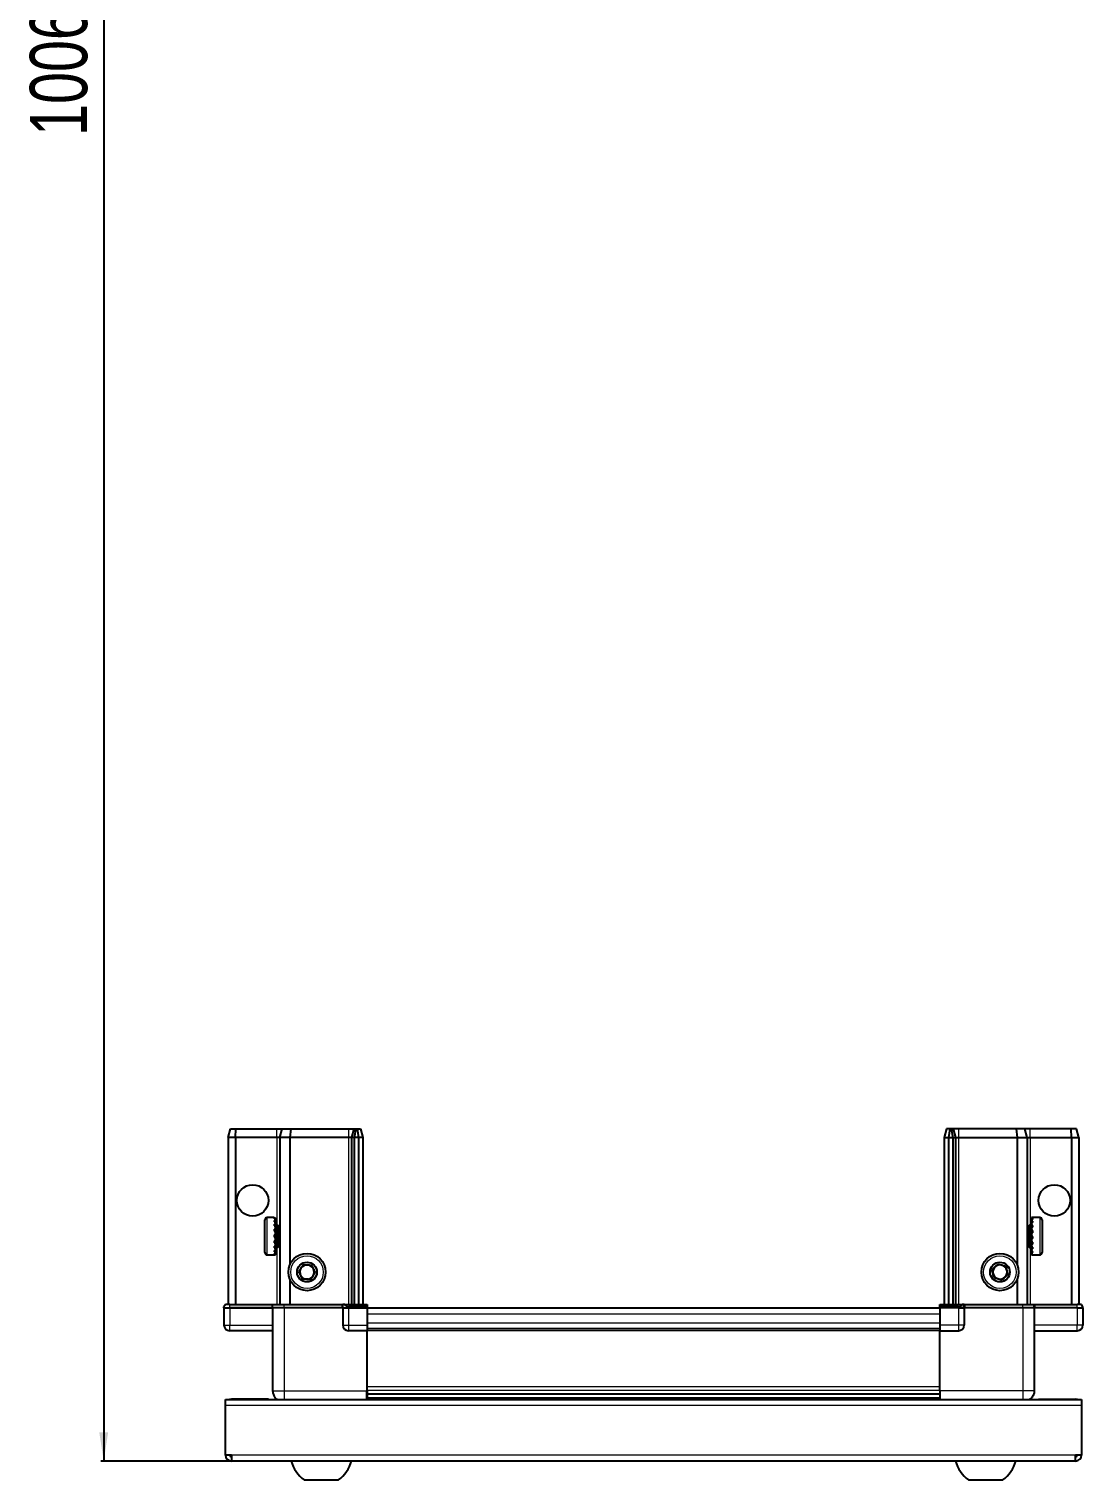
# Model space of a CAD drawing. Header units: millimetres. Extents: x 1004 to 3049, y -520 to 1239.
# Drawn here: x 1060 to 1428, y -520 to -13 of the extents above; entities that cross this region are included whole.
import ezdxf

# ---------------------------------------------------------------- set-up
doc = ezdxf.new("R2010")
doc.units = ezdxf.units.MM
doc.layers.add('FORMAT', color=7, linetype='Continuous')
doc.styles.add('SLDTEXTSTYLE0', font='TXT', dxfattribs={"width": 0.75})
doc.dimstyles.new('SLDDIMSTYLE0', dxfattribs={"dimtxt": 20, "dimasz": 10, "dimexe": 0, "dimexo": 0.0625, "dimgap": 5, "dimtad": 2, "dimdec": 1, "dimrnd": 1e-09, "dimzin": 12, "dimdsep": 46, "dimtxsty": 'SLDTEXTSTYLE0', "dimsah": 1, "dimcen": 0.09, "dimadec": 0, "dimazin": 3, "dimtfac": 1, "dimtofl": 0, "dimtmove": 0, "dimatfit": 3, "dimfxl": 0, "dimfrac": 2, "dimtolj": 1, "dimtzin": 12, "dimarcsym": 0})

# ---------------------------------------------------------------- blocks, each defined once
blk = doc.blocks.new('_D_8')
at = {"layer": 'FORMAT'}
for p, q in [((1129.68, 493.38), (1084.59, 493.38)), ((1085.59, 493.38), (1085.59, -513.32)), ((1130.18, -513.32), (1084.59, -513.32))]:
    blk.add_line(p, q, dxfattribs=at)
for points in [[(1085.59, 493.38), (1084.05, 483.38), (1087.13, 483.38)], [(1085.59, -513.32), (1087.13, -503.32), (1084.05, -503.32)]]:
    blk.add_solid(points, dxfattribs=at)
at = {"layer": 'FORMAT', "insert": (1059.81, -50.61), "char_height": 20, "attachment_point": 1, "rotation": 90, "style": 'SLDTEXTSTYLE0'}
blk.add_mtext('1006,7', dxfattribs=at)

msp = doc.modelspace()

# ---------------------------------------------------------------- linework, layer by layer
at = {"color": 7, "linetype": 'Continuous', "lineweight": 25}
for p, q in [((1129.09, -400.32), (1129.89, -397.32)), ((1129.89, -397.32), (1131.74, -397.32)), ((1131.59, -400.32), (1131.74, -397.32)), ((1131.74, -397.32), (1146.09, -397.32)), ((1146.09, -397.32), (1147.89, -397.32)), ((1147.09, -400.32), (1147.89, -397.32)), ((1147.89, -397.32), (1150.92, -397.32)), ((1150.92, -397.32), (1150.59, -400.32)), ((1150.92, -397.32), (1171.09, -397.32)), ((1171.09, -397.32), (1172.89, -397.32)), ((1172.89, -397.32), (1172.09, -400.32)), ((1172.89, -397.32), (1173.63, -397.32)), ((1173.63, -397.32), (1173.09, -400.32)), ((1173.63, -397.32), (1174.13, -397.32)), ((1174.13, -397.32), (1174.59, -400.32)), ((1174.13, -397.32), (1175.28, -397.32)), ((1175.28, -397.32), (1176.09, -400.32)), ((1379.89, -397.32), (1379.09, -400.32)), ((1381.04, -397.32), (1379.89, -397.32)), ((1381.04, -397.32), (1380.59, -400.32)), ((1381.54, -397.32), (1381.04, -397.32)), ((1381.54, -397.32), (1382.09, -400.32)), ((1382.28, -397.32), (1381.54, -397.32)), ((1382.28, -397.32), (1383.09, -400.32)), ((1384.09, -397.32), (1382.28, -397.32)), ((1404.26, -397.32), (1384.09, -397.32)), ((1404.26, -397.32), (1404.59, -400.32)), ((1407.28, -397.32), (1404.26, -397.32)), ((1408.09, -400.32), (1407.28, -397.32)), ((1409.09, -397.32), (1407.28, -397.32)), ((1423.43, -397.32), (1409.09, -397.32)), ((1423.59, -400.32), (1423.43, -397.32)), ((1425.28, -397.32), (1423.43, -397.32)), ((1426.09, -400.32), (1425.28, -397.32)), ((1131.59, -400.32), (1129.09, -400.32)), ((1129.09, -400.32), (1129.09, -458.62)), ((1146.09, -400.32), (1131.59, -400.32)), ((1131.59, -400.32), (1131.59, -458.62)), ((1147.09, -400.32), (1146.09, -400.32)), ((1147.09, -400.32), (1147.09, -458.62)), ((1150.59, -400.32), (1147.09, -400.32)), ((1150.59, -400.32), (1150.59, -444.82)), ((1171.09, -400.32), (1150.59, -400.32)), ((1172.09, -400.32), (1171.09, -400.32)), ((1173.09, -400.32), (1172.09, -400.32)), ((1172.09, -400.32), (1172.09, -458.62)), ((1174.59, -400.32), (1173.09, -400.32)), ((1173.09, -400.32), (1173.09, -458.62)), ((1174.59, -400.32), (1174.59, -458.62)), ((1176.09, -400.32), (1174.59, -400.32)), ((1176.09, -400.32), (1176.09, -458.62)), ((1379.09, -400.32), (1380.59, -400.32)), ((1379.09, -400.32), (1379.09, -458.62)), ((1380.59, -400.32), (1382.09, -400.32)), ((1380.59, -400.32), (1380.59, -458.62)), ((1382.09, -400.32), (1382.09, -458.62)), ((1382.09, -400.32), (1383.09, -400.32)), ((1383.09, -400.32), (1383.09, -458.62)), ((1383.09, -400.32), (1384.09, -400.32)), ((1384.09, -400.32), (1404.59, -400.32)), ((1404.59, -400.32), (1404.59, -444.82)), ((1404.59, -400.32), (1408.09, -400.32)), ((1408.09, -400.32), (1408.09, -458.62)), ((1408.09, -400.32), (1409.09, -400.32)), ((1409.09, -400.32), (1423.59, -400.32)), ((1423.59, -400.32), (1423.59, -458.62)), ((1423.59, -400.32), (1426.09, -400.32)), ((1426.09, -400.32), (1426.09, -458.62)), ((1141.89, -440.52), (1141.89, -429.12)), ((1145.09, -428.32), (1142.69, -428.32)), ((1145.09, -428.32), (1145.09, -428.33)), ((1145.09, -428.33), (1145.59, -428.33)), ((1145.09, -428.51), (1145.59, -428.51)), ((1145.09, -428.51), (1145.09, -428.73)), ((1145.09, -428.73), (1145.59, -428.73)), ((1145.09, -429.31), (1145.59, -429.31)), ((1145.09, -429.31), (1145.09, -429.73)), ((1145.09, -429.73), (1145.59, -429.73)), ((1145.09, -430.64), (1145.59, -430.64)), ((1145.09, -430.64), (1145.09, -431.23)), ((1145.59, -428.51), (1145.59, -428.33)), ((1145.59, -428.73), (1145.59, -428.51)), ((1145.59, -429.31), (1145.59, -428.73)), ((1145.59, -429.73), (1145.59, -429.31)), ((1145.59, -430.64), (1145.59, -429.73)), ((1145.69, -430.42), (1145.59, -430.42)), ((1145.59, -431.23), (1145.59, -430.64)), ((1145.69, -439.22), (1145.69, -430.42)), ((1409.59, -430.42), (1409.49, -430.42)), ((1409.49, -430.42), (1409.49, -439.22)), ((1412.49, -428.32), (1409.59, -428.32)), ((1410.09, -428.32), (1409.59, -428.32)), ((1409.59, -428.32), (1409.59, -428.37)), ((1409.59, -428.37), (1409.59, -428.65)), ((1410.09, -428.37), (1409.59, -428.37)), ((1410.09, -428.65), (1409.59, -428.65)), ((1409.59, -428.65), (1409.59, -428.93)), ((1410.09, -428.93), (1409.59, -428.93)), ((1409.59, -428.93), (1409.59, -429.59)), ((1410.09, -429.59), (1409.59, -429.59)), ((1409.59, -429.59), (1409.59, -430.06)), ((1409.59, -430.06), (1409.59, -431.04)), ((1410.09, -430.06), (1409.59, -430.06)), ((1410.09, -428.37), (1410.09, -428.32)), ((1410.09, -428.93), (1410.09, -428.65)), ((1410.09, -430.06), (1410.09, -429.59)), ((1413.29, -429.12), (1413.29, -440.52)), ((1145.09, -431.23), (1145.59, -431.23)), ((1145.09, -432.38), (1145.59, -432.38)), ((1145.09, -432.38), (1145.09, -433.08)), ((1145.09, -433.08), (1145.59, -433.08)), ((1145.09, -434.37), (1145.59, -434.37)), ((1145.09, -434.37), (1145.09, -435.11)), ((1145.09, -434.51), (1145.59, -434.51)), ((1145.09, -435.01), (1145.59, -435.01)), ((1145.09, -435.11), (1145.59, -435.11)), ((1145.59, -432.38), (1145.59, -431.23)), ((1145.59, -433.08), (1145.59, -432.38)), ((1145.59, -434.37), (1145.59, -433.08)), ((1145.59, -434.51), (1145.59, -434.37)), ((1145.59, -435.11), (1145.59, -435.01)), ((1145.59, -436.39), (1145.59, -435.11)), ((1146.57, -431.51), (1146.09, -430.82)), ((1146.09, -438.82), (1146.09, -430.82)), ((1147.06, -430.82), (1146.57, -431.51)), ((1146.57, -438.13), (1146.57, -431.51)), ((1147.09, -430.82), (1147.06, -430.82)), ((1147.06, -438.82), (1147.06, -430.82)), ((1408.12, -430.82), (1408.09, -430.82)), ((1408.6, -431.51), (1408.12, -430.82)), ((1408.12, -430.82), (1408.12, -438.82)), ((1409.09, -430.82), (1408.6, -431.51)), ((1408.6, -431.51), (1408.6, -438.13)), ((1409.09, -430.82), (1409.09, -438.82)), ((1410.09, -431.04), (1409.59, -431.04)), ((1409.59, -431.04), (1409.59, -431.66)), ((1409.59, -431.66), (1409.59, -432.86)), ((1410.09, -431.66), (1409.59, -431.66)), ((1410.09, -432.86), (1409.59, -432.86)), ((1409.59, -432.86), (1409.59, -433.49)), ((1410.09, -433.49), (1409.59, -433.49)), ((1409.59, -433.57), (1409.59, -434.87)), ((1410.09, -433.57), (1409.59, -433.57)), ((1410.09, -434.87), (1409.59, -434.87)), ((1410.09, -435.35), (1409.59, -435.35)), ((1409.59, -435.35), (1409.59, -435.61)), ((1409.59, -435.61), (1409.59, -436.88)), ((1410.09, -435.61), (1409.59, -435.61)), ((1410.09, -431.66), (1410.09, -431.04)), ((1410.09, -433.57), (1410.09, -432.86)), ((1410.09, -435.61), (1410.09, -434.87)), ((1145.09, -436.39), (1145.59, -436.39)), ((1145.09, -436.39), (1145.09, -437.1)), ((1145.09, -437.1), (1145.59, -437.1)), ((1145.09, -438.26), (1145.59, -438.26)), ((1145.09, -438.26), (1145.09, -438.87)), ((1145.09, -438.87), (1145.59, -438.87)), ((1145.09, -439.8), (1145.59, -439.8)), ((1145.09, -439.8), (1145.09, -440.24)), ((1145.09, -440.24), (1145.59, -440.24)), ((1145.59, -437.1), (1145.59, -436.39)), ((1145.59, -438.26), (1145.59, -437.1)), ((1145.59, -438.87), (1145.59, -438.26)), ((1145.59, -439.8), (1145.59, -438.87)), ((1145.59, -439.22), (1145.69, -439.22)), ((1145.59, -440.24), (1145.59, -439.8)), ((1145.59, -440.85), (1145.59, -440.24)), ((1146.09, -438.82), (1146.57, -438.13)), ((1146.57, -438.13), (1147.06, -438.82)), ((1147.06, -438.82), (1147.09, -438.82)), ((1408.09, -438.82), (1408.12, -438.82)), ((1408.12, -438.82), (1408.6, -438.13)), ((1408.6, -438.13), (1409.09, -438.82)), ((1409.49, -439.22), (1409.59, -439.22)), ((1410.09, -436.88), (1409.59, -436.88)), ((1409.59, -436.88), (1409.59, -437.56)), ((1409.59, -437.56), (1409.59, -438.68)), ((1410.09, -437.56), (1409.59, -437.56)), ((1410.09, -438.68), (1409.59, -438.68)), ((1409.59, -438.68), (1409.59, -439.25)), ((1409.59, -439.25), (1409.59, -440.11)), ((1410.09, -439.25), (1409.59, -439.25)), ((1410.09, -440.11), (1409.59, -440.11)), ((1409.59, -440.11), (1409.59, -440.5)), ((1409.59, -440.5), (1409.59, -441.02)), ((1410.09, -440.5), (1409.59, -440.5)), ((1410.09, -437.56), (1410.09, -436.88)), ((1410.09, -439.25), (1410.09, -438.68)), ((1410.09, -440.5), (1410.09, -440.11)), ((1142.69, -441.32), (1145.09, -441.32)), ((1145.09, -440.85), (1145.59, -440.85)), ((1145.09, -440.85), (1145.09, -441.08)), ((1145.09, -441.08), (1145.59, -441.08)), ((1145.09, -441.3), (1145.59, -441.3)), ((1145.09, -441.3), (1145.09, -441.32)), ((1145.09, -441.31), (1145.59, -441.31)), ((1145.59, -441.08), (1145.59, -440.85)), ((1145.59, -441.3), (1145.59, -441.08)), ((1145.59, -441.31), (1145.59, -441.3)), ((1410.09, -441.02), (1409.59, -441.02)), ((1409.59, -441.02), (1409.59, -441.2)), ((1409.59, -441.2), (1409.59, -441.32)), ((1410.09, -441.2), (1409.59, -441.2)), ((1409.59, -441.32), (1412.49, -441.32)), ((1410.09, -441.2), (1410.09, -441.02)), ((1150.59, -449.82), (1150.59, -458.62)), ((1404.59, -449.82), (1404.59, -458.62)), ((1128.09, -458.62), (1127.59, -459.49)), ((1127.59, -459.82), (1127.59, -459.49)), ((1127.59, -459.82), (1129.59, -459.82)), ((1127.59, -459.82), (1127.59, -465.82)), ((1129.59, -458.62), (1128.09, -458.62)), ((1129.59, -458.62), (1144.39, -458.62)), ((1144.39, -459.82), (1129.59, -459.82)), ((1129.59, -459.82), (1144.39, -459.82)), ((1144.39, -458.62), (1144.59, -458.62)), ((1144.59, -459.82), (1144.39, -459.82)), ((1144.59, -459.82), (1144.59, -458.62)), ((1144.59, -458.62), (1148.59, -458.62)), ((1148.59, -459.82), (1144.59, -459.82)), ((1144.59, -459.82), (1144.59, -488.82)), ((1148.59, -458.62), (1168.89, -458.62)), ((1168.89, -459.82), (1148.59, -459.82)), ((1168.89, -458.62), (1169.09, -458.62)), ((1169.09, -459.82), (1168.89, -459.82)), ((1169.09, -459.82), (1169.09, -458.62)), ((1169.77, -458.62), (1169.09, -458.62)), ((1169.09, -459.82), (1171.09, -459.82)), ((1169.09, -459.82), (1169.09, -465.82)), ((1169.77, -458.62), (1177.59, -458.62)), ((1177.59, -459.49), (1171.09, -459.49)), ((1177.59, -459.82), (1171.09, -459.82)), ((1171.09, -459.82), (1177.59, -459.82)), ((1177.59, -458.62), (1177.59, -459.49)), ((1177.59, -459.49), (1177.59, -459.49)), ((1177.59, -459.82), (1177.59, -459.49)), ((1177.59, -459.82), (1177.59, -459.82)), ((1177.59, -459.82), (1177.59, -465.82)), ((1377.59, -459.97), (1177.59, -459.97)), ((1377.59, -459.49), (1377.59, -458.62)), ((1377.59, -458.62), (1385.41, -458.62)), ((1384.09, -459.49), (1377.59, -459.49)), ((1377.59, -459.82), (1377.59, -459.49)), ((1384.09, -459.82), (1377.59, -459.82)), ((1377.59, -459.82), (1377.59, -465.82)), ((1384.09, -459.82), (1386.09, -459.82)), ((1386.09, -459.82), (1384.09, -459.82)), ((1386.09, -458.62), (1385.41, -458.62)), ((1386.09, -459.82), (1386.09, -458.62)), ((1386.09, -458.62), (1386.29, -458.62)), ((1386.29, -459.82), (1386.09, -459.82)), ((1386.09, -459.82), (1386.09, -465.82)), ((1386.29, -458.62), (1406.59, -458.62)), ((1406.59, -459.82), (1386.29, -459.82)), ((1406.59, -458.62), (1410.59, -458.62)), ((1410.59, -459.82), (1406.59, -459.82)), ((1410.59, -459.82), (1410.59, -458.62)), ((1410.59, -458.62), (1410.79, -458.62)), ((1410.79, -459.82), (1410.59, -459.82)), ((1410.59, -459.82), (1410.59, -488.82)), ((1410.79, -458.62), (1425.59, -458.62)), ((1425.59, -459.82), (1410.79, -459.82)), ((1427.09, -458.62), (1425.59, -458.62)), ((1425.59, -459.82), (1427.59, -459.82)), ((1427.59, -459.49), (1427.09, -458.62)), ((1427.59, -459.49), (1427.09, -458.62)), ((1427.59, -459.82), (1427.59, -459.49)), ((1427.59, -459.82), (1427.59, -459.49)), ((1427.59, -459.82), (1427.59, -459.82)), ((1427.59, -459.82), (1427.59, -465.82)), ((1177.59, -465.82), (1177.59, -467.82)), ((1377.59, -465.82), (1377.59, -467.82)), ((1144.59, -467.82), (1129.59, -467.82)), ((1177.59, -467.82), (1171.09, -467.82)), ((1377.59, -467.17), (1177.59, -467.17)), ((1177.59, -488.82), (1177.59, -467.82)), ((1377.59, -467.82), (1384.09, -467.82)), ((1377.59, -488.82), (1377.59, -467.82)), ((1410.59, -467.82), (1425.59, -467.82)), ((1177.44, -491.82), (1177.44, -488.82)), ((1177.59, -489.84), (1377.59, -489.84)), ((1177.59, -489.88), (1377.59, -489.88)), ((1128.09, -491.82), (1427.09, -491.82)), ((1128.09, -493.92), (1128.09, -491.82)), ((1128.09, -511.22), (1128.09, -493.92)), ((1143.09, -491.72), (1130.19, -491.72)), ((1143.09, -491.72), (1143.09, -491.82)), ((1201.47, -491.67), (1177.59, -491.67)), ((1196.09, -491.82), (1196.09, -491.67)), ((1196.13, -491.82), (1196.13, -491.67)), ((1196.4, -491.82), (1196.4, -491.67)), ((1196.66, -491.82), (1196.66, -491.67)), ((1197.31, -491.82), (1197.31, -491.67)), ((1197.77, -491.82), (1197.77, -491.67)), ((1198.74, -491.82), (1198.74, -491.67)), ((1199.36, -491.82), (1199.36, -491.67)), ((1200.55, -491.82), (1200.55, -491.67)), ((1201.21, -491.82), (1201.21, -491.67)), ((1201.26, -491.82), (1201.26, -491.67)), ((1202.55, -491.67), (1201.47, -491.67)), ((1203.29, -491.67), (1202.55, -491.67)), ((1202.55, -491.82), (1202.55, -491.67)), ((1202.55, -491.67), (1202.55, -491.67)), ((1202.57, -491.82), (1202.57, -491.67)), ((1203.06, -491.82), (1203.06, -491.67)), ((1203.29, -491.82), (1203.29, -491.67)), ((1203.71, -491.67), (1203.29, -491.67)), ((1203.29, -491.67), (1203.29, -491.67)), ((1351.47, -491.67), (1203.71, -491.67)), ((1204.56, -491.82), (1204.56, -491.67)), ((1205.25, -491.82), (1205.25, -491.67)), ((1206.38, -491.82), (1206.38, -491.67)), ((1206.96, -491.82), (1206.96, -491.67)), ((1207.83, -491.82), (1207.83, -491.67)), ((1208.23, -491.82), (1208.23, -491.67)), ((1208.76, -491.82), (1208.76, -491.67)), ((1208.95, -491.82), (1208.95, -491.67)), ((1209.09, -491.82), (1209.09, -491.67)), ((1346.09, -491.82), (1346.09, -491.67)), ((1346.26, -491.82), (1346.26, -491.67)), ((1346.47, -491.82), (1346.47, -491.67)), ((1347.03, -491.82), (1347.03, -491.67)), ((1347.45, -491.82), (1347.45, -491.67)), ((1348.35, -491.82), (1348.35, -491.67)), ((1348.93, -491.82), (1348.93, -491.67)), ((1350.08, -491.82), (1350.08, -491.67)), ((1350.77, -491.82), (1350.77, -491.67)), ((1352.05, -491.67), (1351.47, -491.67)), ((1352.05, -491.82), (1352.05, -491.67)), ((1352.06, -491.67), (1352.05, -491.67)), ((1352.79, -491.67), (1352.06, -491.67)), ((1352.23, -491.82), (1352.23, -491.67)), ((1352.73, -491.82), (1352.73, -491.67)), ((1352.79, -491.82), (1352.79, -491.67)), ((1353.82, -491.67), (1352.79, -491.67)), ((1352.79, -491.67), (1352.79, -491.67)), ((1377.59, -491.67), (1353.71, -491.67)), ((1354.08, -491.82), (1354.08, -491.67)), ((1354.79, -491.82), (1354.79, -491.67)), ((1355.96, -491.82), (1355.96, -491.67)), ((1356.57, -491.82), (1356.57, -491.67)), ((1357.51, -491.82), (1357.51, -491.67)), ((1357.96, -491.82), (1357.96, -491.67)), ((1358.58, -491.82), (1358.58, -491.67)), ((1358.83, -491.82), (1358.83, -491.67)), ((1359.07, -491.82), (1359.07, -491.67)), ((1359.09, -491.82), (1359.09, -491.67)), ((1412.09, -491.72), (1424.99, -491.72)), ((1412.09, -491.72), (1412.09, -491.82)), ((1427.09, -491.82), (1427.09, -493.92)), ((1427.09, -493.92), (1427.09, -511.22)), ((1130.19, -511.22), (1128.09, -511.22)), ((1130.19, -511.22), (1130.19, -513.32)), ((1427.09, -511.22), (1424.99, -511.22)), ((1424.99, -513.32), (1424.99, -511.22)), ((1424.99, -513.32), (1130.19, -513.32)), ((1155.59, -519.92), (1167.59, -519.92)), ((1387.59, -519.92), (1399.59, -519.92))]:
    msp.add_line(p, q, dxfattribs=at)
at = {"color": 8, "linetype": 'Continuous', "lineweight": 18}
for p, q in [((1146.09, -400.32), (1146.09, -397.32)), ((1171.09, -397.32), (1171.09, -400.32)), ((1384.09, -397.32), (1384.09, -400.32)), ((1409.09, -400.32), (1409.09, -397.32)), ((1146.09, -400.32), (1146.09, -430.82)), ((1171.09, -400.32), (1171.09, -458.62)), ((1384.09, -400.32), (1384.09, -458.62)), ((1409.09, -400.32), (1409.09, -430.82)), ((1142.69, -441.32), (1142.69, -428.32)), ((1412.49, -428.32), (1412.49, -441.32)), ((1146.09, -438.82), (1146.09, -458.62)), ((1409.09, -438.82), (1409.09, -458.62)), ((1129.59, -459.82), (1129.59, -458.62)), ((1129.59, -459.82), (1129.59, -465.82)), ((1144.39, -459.82), (1144.39, -458.62)), ((1148.59, -459.82), (1148.59, -458.62)), ((1148.59, -459.82), (1148.59, -488.82)), ((1168.89, -459.82), (1168.89, -458.62)), ((1171.09, -459.82), (1171.09, -459.49)), ((1171.09, -459.82), (1171.09, -465.82)), ((1177.59, -459.82), (1177.59, -459.49)), ((1384.09, -459.82), (1384.09, -459.49)), ((1384.09, -459.82), (1384.09, -465.82)), ((1386.29, -458.62), (1386.29, -459.82)), ((1406.59, -459.82), (1406.59, -458.62)), ((1406.59, -459.82), (1406.59, -488.82)), ((1410.79, -458.62), (1410.79, -459.82)), ((1425.59, -459.82), (1425.59, -458.62)), ((1425.59, -459.82), (1425.59, -465.82)), ((1127.59, -465.82), (1129.59, -465.82)), ((1129.59, -465.82), (1144.59, -465.82)), ((1129.59, -467.82), (1129.59, -465.82)), ((1169.09, -465.82), (1171.09, -465.82)), ((1171.09, -465.82), (1177.59, -465.82)), ((1171.09, -465.82), (1171.09, -467.82)), ((1377.59, -461.97), (1177.59, -461.97)), ((1377.59, -465.17), (1177.59, -465.17)), ((1384.09, -465.82), (1377.59, -465.82)), ((1386.09, -465.82), (1384.09, -465.82)), ((1384.09, -465.82), (1384.09, -467.82)), ((1425.59, -465.82), (1410.59, -465.82)), ((1427.59, -465.82), (1425.59, -465.82)), ((1425.59, -467.82), (1425.59, -465.82)), ((1377.59, -467.82), (1177.59, -467.82)), ((1148.59, -488.82), (1177.59, -488.82)), ((1177.59, -487.22), (1377.59, -487.22)), ((1377.59, -488.64), (1177.59, -488.64)), ((1177.59, -491.08), (1377.59, -491.08)), ((1406.59, -488.82), (1377.59, -488.82)), ((1427.09, -493.92), (1128.09, -493.92)), ((1130.19, -491.82), (1130.19, -491.72)), ((1424.99, -491.82), (1424.99, -491.72)), ((1424.99, -511.22), (1130.19, -511.22))]:
    msp.add_line(p, q, dxfattribs=at)
at = {"color": 7, "linetype": 'Continuous', "lineweight": 25, "flags": 128}
for points in [[(1130.19, -491.72), (1129.78, -491.76), (1129.55, -491.82)], [(1425.63, -491.82), (1425.4, -491.76), (1424.99, -491.72)]]:
    msp.add_lwpolyline(points, dxfattribs=at)
at = {"color": 7, "linetype": 'Continuous', "lineweight": 25}
for centre, radius in [((1137.59, -422.32), 5.5), ((1417.59, -422.32), 5.5), ((1156.59, -447.32), 6.5), ((1156.59, -447.32), 3.46), ((1398.59, -447.32), 6.5), ((1398.59, -447.32), 3.46)]:
    msp.add_circle(centre, radius, dxfattribs=at)
at = {"color": 8, "linetype": 'Continuous', "lineweight": 18}
for centre in [(1156.59, -447.32), (1398.59, -447.32)]:
    msp.add_circle(centre, 5.7, dxfattribs=at)
at = {"color": 7, "linetype": 'Continuous', "lineweight": 25}
for centre, radius, start, end in [((1142.69, -429.12), 0.8, 90, 180), ((1146.09, -430.42), 0.4, 180, 270), ((1409.09, -430.42), 0.4, 270, 360), ((1412.49, -429.12), 0.8, 360, 90), ((1142.69, -440.52), 0.8, 180, 270), ((1146.09, -439.22), 0.4, 90, 180), ((1409.09, -439.22), 0.4, 0, 90), ((1412.49, -440.52), 0.8, 270, 0), ((1156.59, -447.32), 2.5, 87.376, 147.376), ((1156.59, -447.32), 2.5, 27.376, 87.376), ((1398.59, -447.32), 2.5, 134.6767, 194.6767), ((1398.59, -447.32), 2.5, 74.6767, 134.6767), ((1398.59, -447.32), 2.5, 14.6767, 74.6767), ((1156.59, -447.32), 2.5, 147.376, 207.376), ((1156.59, -447.32), 2.5, 207.376, 267.376), ((1156.59, -447.32), 2.5, 267.376, 327.376), ((1156.59, -447.32), 2.5, 327.376, 27.376), ((1398.59, -447.32), 2.5, 194.6767, 254.6767), ((1398.59, -447.32), 2.5, 254.6767, 314.6767), ((1398.59, -447.32), 2.5, 314.6767, 14.6767), ((1129.59, -465.82), 2, 180, 270), ((1171.09, -465.82), 2, 180, 270), ((1384.09, -465.82), 2, 270, 0), ((1425.59, -465.82), 2, 270, 0), ((1130.19, -511.22), 2.1, 180, 270), ((1130.19, -511.22), 0.6, 180, 270), ((1424.99, -511.22), 0.6, 270, 0), ((1424.99, -511.22), 2.1, 270, 0), ((1162.61, -510.3), 11.91, 194.7004, 233.8734), ((1160.56, -510.3), 11.91, 306.1266, 345.2996), ((1394.61, -510.3), 11.91, 194.7004, 233.8734), ((1392.56, -510.3), 11.91, 306.1266, 345.2996)]:
    msp.add_arc(centre, radius, start, end, dxfattribs=at)
for centre, start_param, end_param in [((1171.09, -456.02), 2.418858, 3.141593), ((1384.09, -456.02), 3.141593, 3.864327)]:
    msp.add_ellipse(centre, major_axis=(0, 3.46), ratio=0.57735, start_param=start_param, end_param=end_param, dxfattribs=at)
for points, knots in [([(1153.7, -447.19), (1153.98, -446.75), (1154.5, -445.94), (1155.02, -445.13), (1155.26, -444.76)], [0, 0, 0, 0, 0.534686, 1, 1, 1, 1]), ([(1155.26, -444.76), (1155.78, -444.78), (1156.74, -444.82), (1157.7, -444.87), (1158.14, -444.89)], [0, 0, 0, 0, 0.534686, 1, 1, 1, 1]), ([(1158.14, -444.89), (1158.3, -445.19), (1158.68, -445.93), (1159.14, -446.81), (1159.41, -447.34), (1159.47, -447.45)], [0, 0, 0, 0, 0.362901, 0.866875, 1, 1, 1, 1]), ([(1395.8, -446.56), (1396.17, -446.19), (1396.86, -445.52), (1397.54, -444.84), (1397.86, -444.53)], [0, 0, 0, 0, 0.534686, 1, 1, 1, 1]), ([(1397.86, -444.53), (1398.35, -444.66), (1399.28, -444.92), (1400.21, -445.17), (1400.64, -445.29)], [0, 0, 0, 0, 0.5346859, 1, 1, 1, 1]), ([(1400.64, -445.29), (1400.67, -445.41), (1400.82, -445.99), (1401.08, -446.95), (1401.29, -447.75), (1401.37, -448.08)], [0, 0, 0, 0, 0.1331247, 0.6370994, 1, 1, 1, 1]), ([(1155.03, -449.75), (1154.97, -449.64), (1154.7, -449.11), (1154.24, -448.22), (1153.86, -447.49), (1153.7, -447.19)], [0, 0, 0, 0, 0.1331247, 0.6370994, 1, 1, 1, 1]), ([(1157.92, -449.88), (1157.4, -449.86), (1156.44, -449.82), (1155.48, -449.77), (1155.03, -449.75)], [0, 0, 0, 0, 0.534686, 1, 1, 1, 1]), ([(1159.47, -447.45), (1159.19, -447.89), (1158.67, -448.7), (1158.16, -449.51), (1157.92, -449.88)], [0, 0, 0, 0, 0.5346859, 1, 1, 1, 1]), ([(1396.54, -449.35), (1396.45, -449.02), (1396.24, -448.22), (1395.99, -447.26), (1395.84, -446.68), (1395.8, -446.56)], [0, 0, 0, 0, 0.362901, 0.866875, 1, 1, 1, 1]), ([(1399.32, -450.11), (1398.82, -449.98), (1397.89, -449.72), (1396.97, -449.47), (1396.54, -449.35)], [0, 0, 0, 0, 0.534686, 1, 1, 1, 1]), ([(1401.37, -448.08), (1401.01, -448.45), (1400.32, -449.12), (1399.64, -449.8), (1399.32, -450.11)], [0, 0, 0, 0, 0.534686, 1, 1, 1, 1]), ([(1144.59, -488.82), (1144.64, -489.26), (1144.71, -489.94), (1145.14, -490.75), (1145.6, -491.31), (1146, -491.67), (1146.26, -491.8), (1146.31, -491.82)], [0, 0, 0, 0, 0.363018, 0.558438, 0.758004, 0.95757, 1, 1, 1, 1]), ([(1177.59, -488.82), (1177.59, -489.22), (1177.59, -490.01), (1177.59, -491.02), (1177.59, -491.65), (1177.59, -491.81), (1177.59, -491.82)], [0, 0, 0, 0, 0.32552, 0.65104, 0.97656, 1, 1, 1, 1]), ([(1377.59, -488.82), (1377.59, -489.22), (1377.59, -490.01), (1377.59, -491.02), (1377.59, -491.65), (1377.59, -491.81), (1377.59, -491.82)], [0, 0, 0, 0, 0.32552, 0.65104, 0.97656, 1, 1, 1, 1]), ([(1410.59, -488.82), (1410.54, -489.26), (1410.47, -489.94), (1410.03, -490.75), (1409.58, -491.31), (1409.17, -491.67), (1408.91, -491.8), (1408.87, -491.82)], [0, 0, 0, 0, 0.3630185, 0.5584377, 0.7580039, 0.9575702, 1, 1, 1, 1])]:
    msp.add_open_spline(points, degree=3, knots=knots, dxfattribs=at)
at = {"color": 8, "linetype": 'Continuous', "lineweight": 18}
for points in [[(1144.59, -488.82), (1144.65, -488.82), (1144.77, -488.82), (1145.69, -488.82), (1147.02, -488.82), (1148.06, -488.82), (1148.59, -488.82)], [(1410.59, -488.82), (1410.53, -488.82), (1410.41, -488.82), (1409.48, -488.82), (1408.16, -488.82), (1407.11, -488.82), (1406.59, -488.82)]]:
    msp.add_open_spline(points, degree=3, dxfattribs=at)
for points in [[(1148.59, -488.82), (1148.59, -489.26), (1148.59, -489.94), (1148.59, -490.75), (1148.59, -491.31), (1148.59, -491.67), (1148.59, -491.8), (1148.59, -491.82)], [(1406.59, -488.82), (1406.59, -489.26), (1406.59, -489.94), (1406.59, -490.75), (1406.59, -491.31), (1406.59, -491.67), (1406.59, -491.8), (1406.59, -491.82)]]:
    msp.add_open_spline(points, degree=3, knots=[0, 0, 0, 0, 0.363018, 0.558438, 0.758004, 0.95757, 1, 1, 1, 1], dxfattribs=at)

# ---------------------------------------------------------------- dimensions: what is measured, and where the dimension line sits
at = {"layer": 'FORMAT'}
dim = msp.add_linear_dim(base=(1085.59, -513.32), p1=(1129.69, 493.38), p2=(1130.19, -513.32), angle=90, dimstyle='SLDDIMSTYLE0', dxfattribs=at)
dim.commit()
dim.dimension.update_dxf_attribs({"geometry": '_D_8', "text_midpoint": (1085.59, -9.97), "dimtype": 160})

doc.saveas('drawing.dxf')
